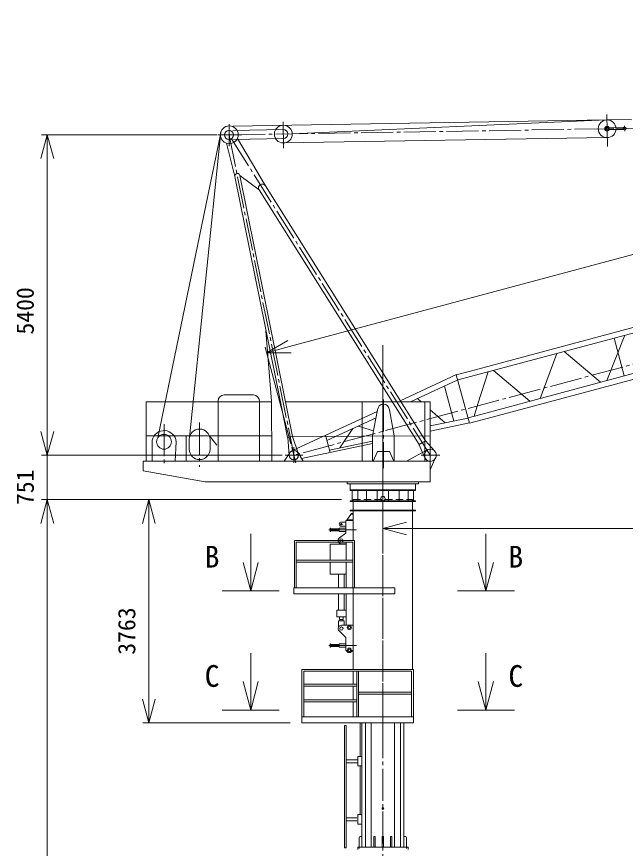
# Model space of a CAD drawing. Units: millimetres, scale not verified. Extents: x -17786 to 17808, y -24773 to 27267.
# Drawn here: x -17786 to -7519, y 3758 to 17783 of the extents above; entities that cross this region are included whole.
import ezdxf
from ezdxf.enums import TextEntityAlignment as Align

# ---------------------------------------------------------------- set-up
doc = ezdxf.new("R2010")
doc.units = ezdxf.units.MM
doc.header["$LTSCALE"] = 60
doc.header["$PDMODE"] = 32
doc.header["$PDSIZE"] = 30
doc.linetypes.add('CHAIN2', pattern=[12, 9, -1, 1, -1])
doc.linetypes.add('DASHED2', pattern=[3, 2, -1])
for name, color, linetype, lineweight in [('0-0_0', 7, 'Continuous', 18), ('0-2_01 細線', 7, 'Continuous', 18), ('0-3_05 寸法', 7, 'Continuous', 18), ('0-4_10 当社外形線', 3, 'Continuous', 18), ('0-5_12 当社中心線', 3, 'CHAIN2', 18), ('0-6_13 当社破線', 3, 'DASHED2', 18), ('0-7_20 躯体・土木、外形線', 1, 'Continuous', 18)]:
    doc.layers.add(name, color=color, linetype=linetype, lineweight=lineweight)
doc.styles.add('ＭＳ ゴシック', font='')
doc.styles.get('ＭＳ ゴシック').set_extended_font_data('MS Gothic')

msp = doc.modelspace()

# ---------------------------------------------------------------- linework, layer by layer
at = {"layer": '0-0_0'}
for p, q in [((-13838.52, 8100.68), (-13838.52, 9060.68)), ((-9871.04, 8100.68), (-9871.04, 9060.68)), ((-13967.13, 8580.68), (-13838.52, 8100.68)), ((-13709.9, 8580.68), (-13838.52, 8100.68)), ((-9999.66, 8580.68), (-9871.04, 8100.68)), ((-9742.43, 8580.68), (-9871.04, 8100.68)), ((-14318.52, 8100.68), (-13358.52, 8100.68)), ((-10351.04, 8100.68), (-9391.04, 8100.68)), ((-13838.52, 6089.79), (-13838.52, 7049.79)), ((-9871.04, 6089.79), (-9871.04, 7049.79)), ((-13967.13, 6569.79), (-13838.52, 6089.79)), ((-13709.9, 6569.79), (-13838.52, 6089.79)), ((-9999.66, 6569.79), (-9871.04, 6089.79)), ((-9742.43, 6569.79), (-9871.04, 6089.79)), ((-14318.52, 6089.79), (-13358.52, 6089.79)), ((-10351.04, 6089.79), (-9391.04, 6089.79))]:
    msp.add_line(p, q, dxfattribs=at)
at = {"layer": '0-2_01 細線'}
for p, q in [((-10153.25, 11801.09), (-7081.65, 12624.32)), ((-7058.36, 12537.39), (-10129.95, 11714.16)), ((-7526.11, 12412.02), (-7831.55, 11646.87)), ((-7709.18, 12362.96), (-7538.53, 11725.4)), ((-8677.02, 12103.56), (-8957.25, 11345.16)), ((-7939.54, 11617.92), (-8553.46, 12136.68)), ((-9832.8, 11793.8), (-10006.08, 11251.88)), ((-9959.13, 11076.65), (-6887.54, 11899.87)), ((-6863.12, 11808.76), (-9934.3, 10983.97)), ((-9742.07, 11818.12), (-9128.9, 11299.16))]:
    msp.add_line(p, q, dxfattribs=at)
at = {"layer": '0-3_05 寸法'}
for p, q in [((-13184.64, 12218.79), (7582.76, 17783.39)), ((-14403.05, 15789.19), (-17368.38, 15789.19)), ((-17268.38, 15789.19), (-17268.38, 15389.19)), ((-17268.38, 15389.19), (-17268.38, 10789.18)), ((-13160.28, 10582.36), (-13596.9, 12211.85)), ((-13571.01, 12115.26), (-13184.64, 12218.79)), ((-17268.38, 10789.18), (-17268.38, 11189.18)), ((-17268.38, 10389.18), (-17268.38, 10789.18)), ((-17268.38, 10389.18), (-17268.38, 10789.18)), ((-13308.51, 10389.18), (-17368.38, 10389.18)), ((-13310.3, 10389.18), (-17368.38, 10389.18)), ((-17268.38, 10389.18), (-17268.38, 9638.18)), ((-12308.52, 9638.18), (-17368.38, 9638.18)), ((-12308.52, 9638.18), (-17368.38, 9638.18)), ((-17268.38, 9638.18), (-17268.38, 9238.18)), ((-17268.38, 9638.18), (-17268.38, 9238.18)), ((-12308.52, 9638.18), (-15655.82, 9638.18)), ((-15555.82, 9638.18), (-15555.82, 9238.18)), ((-11608.51, 9438.18), (-11608.51, 9053.04)), ((-17268.38, 9238.18), (-17268.38, 8838.18)), ((-17268.38, 9238.18), (-17268.38, -7601.83)), ((-15555.82, 9238.18), (-15555.82, 6275.68)), ((-11608.51, 9153.04), (-11208.51, 9153.04)), ((7991.49, 9153.04), (-11208.51, 9153.04)), ((-15555.82, 5875.68), (-15555.82, 6275.68)), ((-13173.51, 5875.68), (-15655.82, 5875.68))]:
    msp.add_line(p, q, dxfattribs=at)
for points in [[(-17375.56, 15389.19), (-17268.38, 15789.19), (-17161.2, 15389.19)], [(-13156.9, 12115.26), (-13571.01, 12115.26), (-13212.38, 12322.31)], [(-17161.2, 10789.18), (-17268.38, 10389.18), (-17375.56, 10789.18)], [(-17161.2, 10789.18), (-17268.38, 10389.18), (-17375.56, 10789.18)], [(-17375.56, 9238.18), (-17268.38, 9638.18), (-17161.2, 9238.18)], [(-17375.56, 9238.18), (-17268.38, 9638.18), (-17161.2, 9238.18)], [(-15663, 9238.18), (-15555.82, 9638.18), (-15448.64, 9238.18)], [(-11208.51, 9045.86), (-11608.51, 9153.04), (-11208.51, 9260.22)], [(-15448.64, 6275.68), (-15555.82, 5875.68), (-15663, 6275.68)]]:
    msp.add_lwpolyline(points, dxfattribs=at)
at = {"layer": '0-4_10 当社外形線'}
for p, q in [((-14140.59, 15938.68), (-7829.14, 16043.03)), ((-7834.55, 16042.85), (-13138.26, 15805.57)), ((-14139.36, 15864.09), (-13289.48, 15878.09)), ((-7789.84, 15908.66), (-7551.37, 15912.59)), ((-7789.35, 15878.67), (-7550.88, 15882.6)), ((-15403.89, 10683.45), (-14349.04, 15793.22)), ((-14871.59, 10685.18), (-14342.32, 15833.74)), ((-13287.01, 15728.11), (-14130.65, 15714.21)), ((-13590.76, 14930.06), (-14061.15, 15730.26)), ((-13285.77, 15653.12), (-7824.2, 15743.08)), ((-14248.26, 15647.46), (-14105.13, 15089.28)), ((-14105.13, 15089.28), (-13335.85, 11289.18)), ((-14021.82, 15106.14), (-13696.61, 14863.56)), ((-13249.13, 11289.18), (-14021.82, 15106.14)), ((-13696.61, 14863.56), (-10996.82, 10566.12)), ((-14287.1, 11404.16), (-13791.47, 11404.16)), ((-14387.1, 10289.18), (-14387.1, 11304.16)), ((-13691.47, 11304.16), (-13691.47, 10289.18)), ((-13216.06, 10686.75), (-13335.85, 11289.18)), ((-13249.13, 11289.18), (-13130.67, 10704.03)), ((-11957.94, 11289.18), (-11957.94, 10289.18)), ((-10903.46, 11289.18), (-10903.46, 10289.18)), ((-11698.46, 11150.2), (-11781.27, 10714.05)), ((-11416.9, 10714.05), (-11499.71, 11150.2)), ((-15600.46, 10714.05), (-13483.31, 10714.05)), ((-14928.14, 10289.18), (-14928.14, 10714.05)), ((-14407.79, 10559.5), (-14535.39, 10714.05)), ((-13213.98, 10687.17), (-13130.67, 10704.03)), ((-13213.98, 10687.17), (-13190.3, 10389.18)), ((-13130.67, 10704.03), (-10808.51, 10714.05)), ((-13031.89, 10405.05), (-13130.67, 10704.03)), ((-11781.27, 10714.05), (-11781.27, 10289.18)), ((-11416.9, 10289.18), (-11416.9, 10714.05)), ((-15497.99, 10640.21), (-15497.99, 10289.18)), ((-15094.36, 10614.68), (-15109.55, 10289.18)), ((-14874.51, 10653.32), (-14874.51, 10487.7)), ((-14524.51, 10487.7), (-14524.51, 10653.32)), ((-10995.6, 10564.17), (-10905.81, 10353.65)), ((-10890.97, 10632.61), (-10736.49, 10461.28)), ((-13179.61, 10429.13), (-13272.21, 10289.18)), ((-13042.82, 10438.13), (-12952.39, 10289.18)), ((-10876.45, 10465.07), (-11212.43, 10289.18)), ((-10808.51, 10289.18), (-15649.51, 10289.18)), ((-10729.69, 10321.2), (-10808.51, 10144.04)), ((-12208.52, 9939.18), (-12208.52, 9905.68)), ((-12208.52, 9905.68), (-11008.52, 9905.68)), ((-12158.51, 9905.68), (-12158.51, 9805.68)), ((-11058.51, 9905.68), (-11058.51, 9805.68)), ((-11008.52, 9939.18), (-11008.52, 9905.68)), ((-12158.51, 9805.68), (-11058.51, 9805.68)), ((-12158.51, 9805.68), (-11058.51, 9805.68)), ((-12158.51, 9805.68), (-12158.51, 9793.68)), ((-12158.51, 9805.68), (-11058.51, 9805.68)), ((-12158.51, 9805.68), (-12158.51, 9793.68)), ((-12158.51, 9793.68), (-11058.51, 9793.68)), ((-12158.51, 9793.68), (-11058.51, 9793.68)), ((-12158.51, 9793.68), (-11058.51, 9793.68)), ((-12128.54, 9617.68), (-12128.54, 9793.68)), ((-12029.84, 9617.68), (-12029.84, 9793.68)), ((-11883.51, 9617.68), (-11883.51, 9793.68)), ((-11704.61, 9617.68), (-11704.61, 9793.68)), ((-11512.42, 9617.68), (-11512.42, 9793.68)), ((-11331.81, 9617.68), (-11331.81, 9793.68)), ((-11184.58, 9617.68), (-11184.58, 9793.68)), ((-11091.68, 9617.68), (-11091.68, 9793.68)), ((-11058.51, 9805.68), (-11058.51, 9793.68)), ((-11058.51, 9805.68), (-11058.51, 9793.68)), ((-12158.51, 9617.68), (-12158.51, 9605.68)), ((-12158.51, 9605.68), (-11058.51, 9605.68)), ((-12108.52, 9638.18), (-12108.52, 9461.59)), ((-11108.52, 9638.18), (-11108.52, 9459.73)), ((-12158.51, 9461.59), (-12158.51, 9450.69)), ((-12158.51, 9450.69), (-11058.51, 9450.69)), ((-12143.51, 9407.68), (-12108.52, 9407.68)), ((-12108.52, 9449), (-12108.52, 8950.68)), ((-11108.52, 9450.58), (-11108.52, 6775.68)), ((-12308.52, 9260.68), (-12233.51, 9260.68)), ((-12233.51, 9285.68), (-12108.52, 9285.68)), ((-12218.51, 9300.68), (-12143.51, 9395.68)), ((-12498.51, 9158.18), (-12498.51, 9103.18)), ((-12489.51, 9158.18), (-12498.51, 9158.18)), ((-12489.51, 9158.18), (-12489.51, 9103.18)), ((-12488.89, 9148.18), (-12343.51, 9148.18)), ((-12343.51, 9158.18), (-12343.51, 9103.18)), ((-12233.51, 9158.18), (-12343.51, 9158.18)), ((-12308.52, 9190.68), (-12233.51, 9190.68)), ((-12489.51, 9103.18), (-12498.51, 9103.18)), ((-12489.51, 9103.18), (-12498.51, 9103.18)), ((-12488.89, 9113.18), (-12343.51, 9113.18)), ((-12233.51, 9103.18), (-12343.51, 9103.18)), ((-12233.51, 9103.18), (-12343.51, 9103.18)), ((-13101.47, 8950.68), (-12086.46, 8950.68)), ((-13101.47, 8151.97), (-13101.47, 8950.68)), ((-13071.46, 8920.69), (-12116.47, 8920.69)), ((-13071.46, 8154.58), (-13071.46, 8920.69)), ((-12498.51, 8885.68), (-12228.51, 8885.68)), ((-12498.51, 8885.68), (-12498.51, 8615.68)), ((-12308.52, 8895.68), (-12228.51, 8895.68)), ((-12228.51, 8920.69), (-12228.51, 8615.68)), ((-12116.47, 8920.69), (-12116.47, 8151.97)), ((-12086.46, 8950.68), (-12086.46, 8151.97)), ((-13071.91, 8615.68), (-12117.93, 8615.68)), ((-13071.91, 8585.69), (-12117.93, 8585.69)), ((-12498.51, 8585.69), (-12498.51, 8380.68)), ((-12228.51, 8585.69), (-12228.51, 8150.69)), ((-12498.51, 8380.68), (-12228.51, 8380.68)), ((-12356.02, 8380.68), (-12356.02, 8150.69)), ((-12261.01, 8380.68), (-12261.01, 8150.69)), ((-13108.52, 8150.69), (-11408.52, 8150.69)), ((-12108.52, 8147.79), (-12108.52, 6775.68)), ((-11408.52, 8150.69), (-11408.52, 8050.68)), ((-12356.02, 8050.68), (-12356.02, 7774.68)), ((-12261.01, 8050.68), (-12261.01, 7774.68)), ((-12228.51, 8050.68), (-12228.51, 7519.68)), ((-12383.51, 7774.68), (-12383.51, 7659.68)), ((-12383.51, 7774.68), (-12228.51, 7774.68)), ((-12383.51, 7659.68), (-12228.51, 7659.68)), ((-12356.02, 7594.68), (-12356.02, 7492.41)), ((-12333.52, 7614.68), (-12333.52, 7594.68)), ((-12283.51, 7614.68), (-12283.51, 7594.68)), ((-12278.51, 7659.68), (-12278.51, 7614.68)), ((-12308.52, 7519.68), (-12108.52, 7519.68)), ((-12233.51, 7314.68), (-12346.95, 7425.34)), ((-12233.51, 7314.68), (-12233.51, 7099.68)), ((-12498.51, 7208.18), (-12498.51, 7153.18)), ((-12489.51, 7208.18), (-12498.51, 7208.18)), ((-12489.51, 7153.18), (-12498.51, 7153.18)), ((-12489.51, 7208.18), (-12489.51, 7153.18)), ((-12488.89, 7198.18), (-12343.51, 7198.18)), ((-12488.89, 7163.18), (-12343.51, 7163.18)), ((-12343.51, 7208.18), (-12343.51, 7153.18)), ((-12233.51, 7208.18), (-12343.51, 7208.18)), ((-12233.51, 7153.18), (-12343.51, 7153.18)), ((-12193.51, 7059.68), (-12233.51, 7099.68)), ((-12193.51, 7059.68), (-12153.51, 7059.68)), ((-12153.51, 7059.68), (-12108.52, 7099.68)), ((-12973.51, 6775.68), (-11093.51, 6775.68)), ((-12943.51, 6745.68), (-11123.51, 6745.68)), ((-12943.51, 6745.68), (-12943.51, 5975.67)), ((-12108.52, 6745.68), (-12108.52, 6525.68)), ((-12048.52, 6745.68), (-12048.52, 5975.67)), ((-12018.52, 6745.68), (-12018.52, 5975.67)), ((-11123.51, 6745.68), (-11123.51, 5975.67)), ((-11093.51, 6775.68), (-11093.51, 5875.68)), ((-12943.51, 6525.68), (-12048.39, 6525.68)), ((-12943.51, 6495.68), (-12048.39, 6495.68)), ((-12108.52, 6495.68), (-12108.52, 6260.68)), ((-12019.12, 6360.68), (-11127.91, 6360.68)), ((-12018.41, 6390.67), (-11127.91, 6390.67)), ((-11608.51, 5375.68), (-11608.51, 6375.68)), ((-11608.51, 5375.68), (-11608.51, 6375.68)), ((-11608.51, 5375.68), (-11608.51, 6375.68)), ((-12943.51, 6260.68), (-12049.15, 6260.68)), ((-12943.51, 6230.68), (-12053.59, 6230.68)), ((-12108.52, 6230.68), (-12108.52, 5975.67)), ((-12973.51, 5975.67), (-11096.7, 5975.67)), ((-12258.52, 5828.18), (-12228.51, 5828.18)), ((-12258.52, 5828.18), (-12258.52, 3768.18)), ((-12228.51, 5828.18), (-12228.51, 3768.18)), ((-12108.51, 5875.68), (-11108.51, 5875.68)), ((-12108.51, 5875.68), (-11108.51, 5875.68)), ((-12108.51, 5875.68), (-11108.51, 5875.68)), ((-11994.12, 5875.68), (-11994.12, 5312.37)), ((-11964.11, 5875.68), (-11964.11, 3777.19)), ((-11903.52, 5875.68), (-11903.52, 3777.19)), ((-11808.36, 3780.16), (-11808.36, 5875.68)), ((-11414.28, 3782), (-11414.28, 5875.68)), ((-11313.52, 5875.68), (-11313.52, 3777.19)), ((-11252.91, 5875.68), (-11252.91, 3777.19)), ((-12225.84, 5253.18), (-12030.62, 5253.18)), ((-12225.84, 5203.19), (-12030.62, 5203.19)), ((-12028.52, 5308.19), (-12028.52, 5148.19)), ((-12028.52, 5308.19), (-11965.76, 5308.19)), ((-12028.52, 5308.19), (-12028.52, 5148.19)), ((-12028.52, 5308.19), (-11965.76, 5308.19)), ((-12028.52, 5148.19), (-11965.76, 5148.19)), ((-12028.52, 5148.19), (-11965.76, 5148.19)), ((-11994.12, 5149.1), (-11994.12, 4339.07)), ((-11994.12, 5147.99), (-11994.12, 4329.77)), ((-12223.76, 4273.18), (-12046.13, 4273.18)), ((-12223.76, 4223.19), (-12046.13, 4223.19)), ((-12028.52, 4328.19), (-12028.52, 4168.19)), ((-12028.52, 4328.19), (-11965.76, 4328.19)), ((-12028.52, 4328.19), (-12028.52, 4168.19)), ((-12028.52, 4328.19), (-11965.76, 4328.19)), ((-12028.52, 4168.19), (-11965.76, 4168.19)), ((-12028.52, 4168.19), (-11965.76, 4168.19)), ((-12008.52, 3758.19), (-12008.52, 3938.19)), ((-11964.19, 3958.18), (-11988.51, 3958.18)), ((-11738.52, 3958.18), (-11758.51, 3958.18)), ((-11758.51, 3958.18), (-11758.51, 3777.67)), ((-11738.52, 3958.18), (-11738.52, 3777.18)), ((-11598.51, 3958.18), (-11618.51, 3958.18)), ((-11618.51, 3958.18), (-11618.51, 3776.95)), ((-11598.51, 3958.18), (-11598.51, 3777.67)), ((-11458.52, 3958.18), (-11478.52, 3958.18)), ((-11478.52, 3958.18), (-11478.52, 3777.67)), ((-11458.52, 3958.18), (-11458.52, 3778.38)), ((-11228.52, 3958.18), (-11254.17, 3958.18)), ((-11208.51, 3758.19), (-11208.51, 3938.19)), ((-12258.52, 3768.18), (-12228.51, 3768.18)), ((-12032.51, 3777.19), (-11184.51, 3777.19)), ((-12032.51, 3739.18), (-12032.51, 3777.19)), ((-12008.52, 3777.19), (-11208.51, 3777.19)), ((-11184.51, 3739.18), (-11184.51, 3777.19))]:
    msp.add_line(p, q, dxfattribs=at)
for points in [[(-10996.82, 10566.12), (-10890.97, 10632.61), (-13590.76, 14930.06)], [(-13585.12, 12487.62), (-13486.26, 11301.31), (-13481.18, 10289.18)], [(-13486.2, 11289.18), (-15600.46, 11289.18), (-15600.46, 10289.18)], [(-10808.51, 10272.68), (-10808.51, 11289.18), (-13249.13, 11289.18)], [(-11424.65, 10289.18), (-11499.71, 10449.05), (-11698.46, 10449.05), (-11773.53, 10289.18)], [(-15649.51, 10289.18), (-15649.51, 10122.68), (-14603.56, 9939.18), (-10808.51, 9939.18), (-10808.51, 10272.68)], [(-12158.51, 9617.68), (-11058.51, 9617.68), (-11058.51, 9605.68)], [(-12158.51, 9459.68), (-11058.51, 9459.68), (-11058.51, 9450.69)], [(-12143.51, 9407.68), (-12143.51, 9395.68), (-12108.52, 9395.68)], [(-12233.51, 9285.68), (-12233.51, 9070.68), (-12340.16, 8995.67)], [(-12218.51, 9285.68), (-12218.51, 9300.68), (-12108.52, 9300.68)], [(-13108.52, 8150.69), (-13108.52, 8050.68), (-11408.52, 8050.68)], [(-12356.02, 7594.68), (-12261.01, 7594.68), (-12261.01, 7520.34)], [(-12338.51, 7659.68), (-12338.51, 7614.68), (-12278.51, 7614.68)], [(-12973.51, 6775.68), (-12973.51, 5875.68), (-11093.51, 5875.68)]]:
    msp.add_lwpolyline(points, dxfattribs=at)
for centre, radius in [((-7826.67, 15893.05), 150), ((-14199.09, 15791.18), 150), ((-14203.05, 15789.19), 75.4), ((-13288.24, 15803.1), 150), ((-7826.67, 15893.05), 40), ((-7826.67, 15893.05), 25), ((-7531.13, 15897.92), 25), ((-15299.51, 10614.68), 125), ((-13110.3, 10389.18), 80), ((-10808.51, 10387.58), 103.05), ((-11608.51, 9655.18), 37.5), ((-12308.52, 9225.68), 12.5), ((-12308.52, 8950.68), 27.5), ((-12308.52, 7464.68), 27.5), ((-12173.51, 7479.68), 35), ((-12173.51, 7479.68), 20), ((-12173.51, 7099.68), 35), ((-12173.51, 7099.68), 20)]:
    msp.add_circle(centre, radius, dxfattribs=at)
for centre, radius, start, end in [((-13288.24, 15803.1), 75, 270.94362, 90.94362), ((-14063.48, 15097.71), 42.5, 11.44408, 191.44408), ((-13643.69, 14896.81), 62.5, 32.1383, 212.1383), ((-14287.1, 11304.16), 100, 90, 180), ((-13791.47, 11304.16), 100, 0, 90), ((-11599.09, 11150.2), 99.38, 0, 180), ((-15298.03, 10598.12), 204.34, 4.64901, 168.11134), ((-14699.51, 10653.32), 175, 0, 180), ((-14699.51, 10487.7), 175, 180, 0), ((-12308.52, 9225.68), 35, 90, 270), ((-12308.52, 8950.68), 55, 125.12295, 270), ((-12308.52, 7464.68), 55, 84.82983, 225.67257), ((-11988.51, 3938.19), 20, 90, 180), ((-11228.52, 3938.19), 20, 0, 90)]:
    msp.add_arc(centre, radius, start, end, dxfattribs=at)
msp.add_point((-11608.51, 4431.12), dxfattribs=at)
at = {"layer": '0-5_12 当社中心線'}
for p, q in [((8423.96, 16310.64), (-7834.55, 16042.85)), ((-7830.6, 16131.25), (-7821.32, 15568.29)), ((-13291.61, 16007.79), (-13284.34, 15565.98)), ((-14203.05, 15968), (-14203.05, 15597.6)), ((-7531.85, 15941.7), (-7530.35, 15850.98)), ((-14389.25, 15789.19), (-13988.44, 15789.19)), ((-10811.85, 10389.18), (-14204.3, 15789.18)), ((-14203.05, 15787.19), (-13108.51, 10389.18)), ((-11608.51, -9118.23), (-11608.51, 12246.01)), ((-11608.51, 9781.57), (-11608.51, 11893.12)), ((-11599.09, 11326.86), (-11599.09, 10167.49)), ((-14699.51, 10940.41), (-14699.51, 10189.58)), ((-15299.51, 10912.8), (-15299.51, 10239.26)), ((-13108.51, 10521.63), (-13108.51, 10256.72)), ((-13255.92, 10389.18), (-12961.1, 10389.18)), ((-13142.79, 10517.12), (-13074.23, 10261.23)), ((-10964.08, 10389.18), (-10650.03, 10389.18)), ((-11608.51, 9901.26), (-11608.51, 10002.83)), ((-11608.51, 5852.5), (-11608.51, 9827.12)), ((-11618.91, 9805.68), (-11598.12, 9805.68)), ((-11608.51, 9795.28), (-11608.51, 9816.08)), ((-12053.6, 9130.68), (-12518.75, 9130.68)), ((-12518.75, 7180.68), (-12053.6, 7180.68)), ((-11617.35, 5875.68), (-11599.68, 5875.68)), ((-11608.51, 5866.84), (-11608.51, 5884.51))]:
    msp.add_line(p, q, dxfattribs=at)
msp.add_lwpolyline([(-14133.51, 15789.18), (8431.63, 16160.84), (-13108.51, 10389.18)], dxfattribs=at)
at = {"layer": '0-6_13 当社破線'}
msp.add_line((-12108.52, 9638.18), (-11108.52, 9638.18), dxfattribs=at)
at = {"layer": '0-7_20 躯体・土木、外形線'}
for p, q in [((-10375.14, 11741.62), (-10153.25, 11801.09)), ((-10365.05, 11746.29), (-11314.67, 11307.04)), ((-10344.37, 11656.69), (-11132.14, 11292.31)), ((-10375.14, 11741.62), (-10145.54, 10927.24)), ((-10129.95, 11714.16), (-10341.26, 11657.53)), ((-10571.68, 11551.55), (-10413.96, 10963.06)), ((-10962.5, 11289.18), (-11022.96, 11342.81)), ((-10006.08, 11251.88), (-10071.77, 11046.46)), ((-11702.76, 11127.53), (-13133.57, 10465.72)), ((-10560.35, 10932.45), (-10808.51, 11152.58)), ((-11723.41, 11018.82), (-12552.06, 10635.53)), ((-10808.51, 10880.55), (-10168.87, 11014.31)), ((-10171.6, 11019.7), (-9959.13, 11076.65)), ((-9934.3, 10983.97), (-10145.54, 10927.24)), ((-12117.94, 10836.33), (-12332.61, 10511.99)), ((-11765.17, 10798.85), (-12023.95, 10879.81)), ((-10808.51, 10790.55), (-10147.1, 10933.09)), ((-12575.7, 10723.76), (-12498.38, 10435.24)), ((-12979.93, 10334.54), (-11781.27, 10585.19)), ((-12509.06, 10475.09), (-11781.27, 10627.28))]:
    msp.add_line(p, q, dxfattribs=at)

# ---------------------------------------------------------------- texts
at = {"layer": '0-0_0', "style": 'ＭＳ ゴシック'}
for s, p in [('B', (-14614.25, 8382.75)), ('B', (-9491.38, 8382.75)), ('C', (-14614.25, 6371.86)), ('C', (-9491.38, 6371.86))]:
    msp.add_text(s, height=366.6, dxfattribs=at).set_placement(p, align=Align.BOTTOM_LEFT)
at = {"layer": '0-3_05 寸法', "style": 'ＭＳ ゴシック'}
for s, p in [('5400', (-17408.38, 12422.52)), ('751', (-17408.38, 9547.01)), ('3763', (-15695.82, 7023.59))]:
    msp.add_text(s, height=293.3, rotation=90, dxfattribs=at).set_placement(p, align=Align.BOTTOM_LEFT)

doc.saveas('drawing.dxf')
